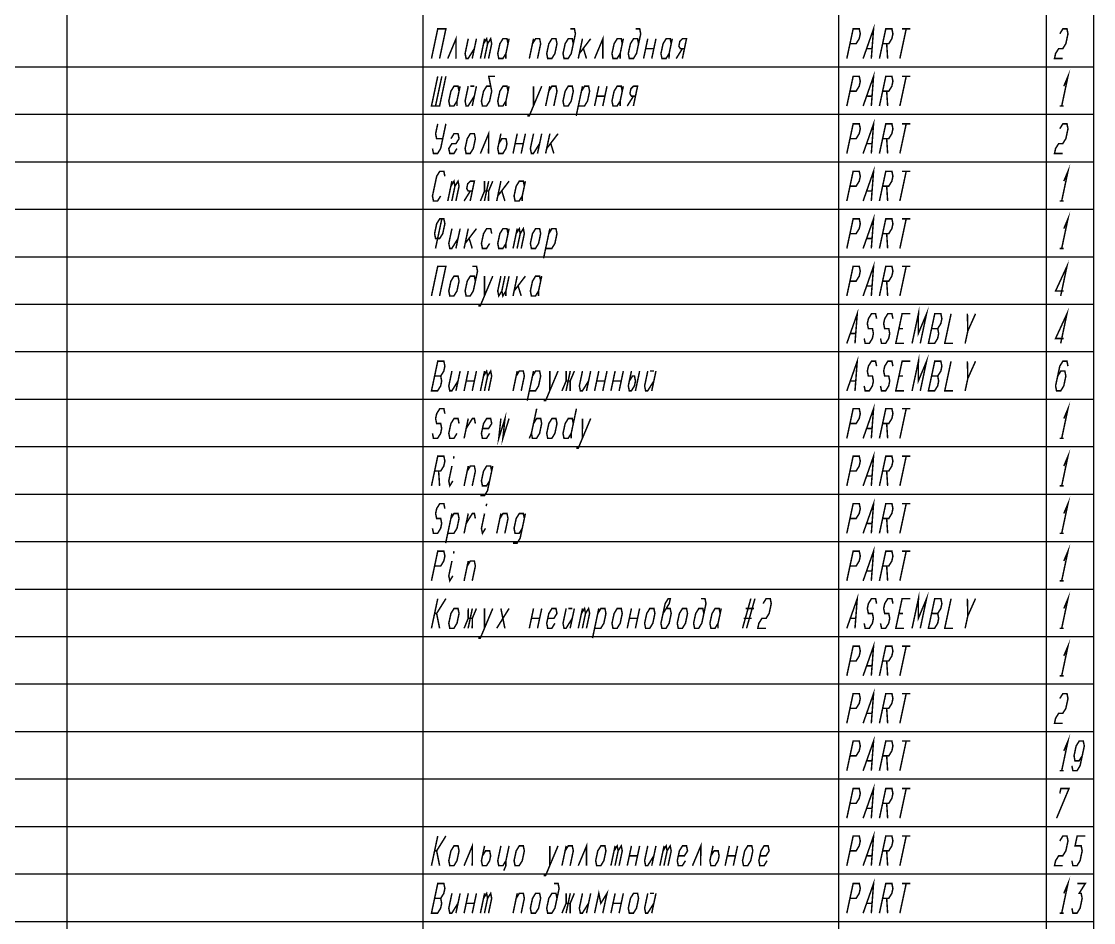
# Model space of a CAD drawing. Header units: millimetres. Extents: x -156 to 206, y -956 to 292.
# Drawn here: x 24.3 to 205, y -12.1 to 139.7 of the extents above; entities that cross this region are included whole.
import ezdxf

# ---------------------------------------------------------------- set-up
doc = ezdxf.new("R2010")
doc.units = ezdxf.units.MM
doc.header["$LTSCALE"] = 19.36
doc.layers.get('0').update_dxf_attribs({"linetype": 'CONTINUOUS'})

msp = doc.modelspace()

# ---------------------------------------------------------------- linework, layer by layer
at = {"color": 7, "linetype": 'CONTINUOUS'}
for p, q in [((92, 292), (92, -956)), ((162, 292), (162, -956)), ((197, 292), (197, -956)), ((205, 292), (205, -956)), ((32, 268), (32, -956)), ((205, 132), (-156, 132)), ((205, 124), (-156, 124)), ((205, 116), (-156, 116)), ((205, 108), (-156, 108)), ((205, 100), (-156, 100)), ((205, 92), (-156, 92)), ((205, 84), (-156, 84)), ((205, 76), (-156, 76)), ((205, 68), (-156, 68)), ((205, 60), (-156, 60)), ((205, 52), (-156, 52)), ((205, 44), (-156, 44)), ((205, 36), (-156, 36)), ((205, 28), (-156, 28)), ((205, 20), (-156, 20)), ((205, 12), (-156, 12)), ((205, 4), (-156, 4)), ((205, -4), (-156, -4)), ((205, -12), (-156, -12))]:
    msp.add_line(p, q, dxfattribs=at)
at = {"color": 2, "linetype": 'CONTINUOUS', "const_width": 0.25}
for points in [[(166.17, 133.44), (167.93, 138.44), (167.55, 133.44)], [(93.43, 133.44), (94.49, 138.44), (95.86, 138.44), (94.8, 133.44)], [(96.18, 133.44), (97.57, 136.78), (97.55, 133.44)], [(117.33, 135.94), (117.16, 136.78), (116.48, 136.78), (115.96, 135.94), (115.6, 134.28), (115.77, 133.44), (116.46, 133.44), (116.98, 134.28), (117.69, 137.61), (117.52, 138.44), (116.83, 138.44)], [(120.92, 133.44), (122.32, 136.78), (122.3, 133.44)], [(128.33, 135.94), (128.16, 136.78), (127.48, 136.78), (126.96, 135.94), (126.6, 134.28), (126.77, 133.44), (127.46, 133.44), (127.98, 134.28), (128.69, 137.61), (128.52, 138.44), (127.83, 138.44)], [(163.42, 133.44), (164.49, 138.44), (165.52, 138.44), (165.69, 137.61), (165.51, 136.78), (164.99, 135.94), (163.96, 135.94)], [(168.92, 133.44), (169.99, 138.44), (171.02, 138.44), (171.19, 137.61), (171.01, 136.78), (170.49, 135.94), (169.46, 135.94)], [(173.43, 138.44), (172.36, 133.44)], [(172.74, 138.44), (174.11, 138.44)], [(199.31, 137.61), (199.83, 138.44), (200.52, 138.44), (200.69, 137.61), (200.33, 135.94), (199.81, 135.11), (199.12, 135.11), (198.6, 134.28), (198.42, 133.44), (199.8, 133.44)], [(99.63, 136.78), (99.1, 134.28), (99.27, 133.44), (99.61, 133.44), (100.65, 135.11)], [(101.01, 136.78), (100.3, 133.44)], [(101.68, 133.44), (102.38, 136.78)], [(102.21, 135.94), (102.73, 136.78), (102.89, 135.94), (102.36, 133.44)], [(102.89, 135.94), (103.41, 136.78), (103.58, 135.94), (103.05, 133.44)], [(106.33, 135.94), (106.16, 136.78), (105.48, 136.78), (104.96, 135.94), (104.6, 134.28), (104.77, 133.44), (105.46, 133.44), (105.98, 134.28)], [(106.51, 136.78), (105.98, 134.28), (105.97, 133.44)], [(109.92, 133.44), (110.63, 136.78)], [(110.46, 135.94), (110.98, 136.78), (111.66, 136.78), (111.83, 135.94), (111.3, 133.44)], [(112.85, 134.28), (113.02, 133.44), (113.71, 133.44), (114.23, 134.28), (114.58, 135.94), (114.41, 136.78), (113.73, 136.78), (113.21, 135.94), (112.85, 134.28)], [(118.88, 136.78), (118.17, 133.44)], [(118.35, 134.28), (120.26, 136.78)], [(125.58, 135.94), (125.41, 136.78), (124.73, 136.78), (124.21, 135.94), (123.85, 134.28), (124.02, 133.44), (124.71, 133.44), (125.23, 134.28)], [(125.76, 136.78), (125.23, 134.28), (125.22, 133.44)], [(129.17, 133.44), (129.88, 136.78)], [(131.26, 136.78), (130.55, 133.44)], [(133.83, 135.94), (133.66, 136.78), (132.98, 136.78), (132.46, 135.94), (132.1, 134.28), (132.27, 133.44), (132.96, 133.44), (133.48, 134.28)], [(134.01, 136.78), (133.48, 134.28), (133.47, 133.44)], [(135.71, 133.44), (136.41, 136.78), (135.73, 136.78), (135.29, 136.36), (135.12, 135.53), (135.37, 135.11), (136.06, 135.11)], [(170.14, 135.94), (170.3, 133.44)], [(119.04, 135.11), (119.55, 133.44)], [(129.53, 135.11), (130.9, 135.11)], [(134.67, 133.44), (135.72, 135.11)], [(166.87, 135.11), (167.56, 135.11)], [(94.49, 130.44), (93.43, 125.44), (94.8, 125.44), (95.86, 130.44)], [(95.18, 130.44), (94.11, 125.44)], [(103.41, 128.78), (102.73, 128.78), (102.21, 127.94), (101.85, 126.28), (102.02, 125.44), (102.71, 125.44), (103.23, 126.28), (103.58, 127.94), (103.08, 130.44), (104.11, 130.44)], [(163.42, 125.44), (164.49, 130.44), (165.52, 130.44), (165.69, 129.61), (165.51, 128.78), (164.99, 127.94), (163.96, 127.94)], [(166.17, 125.44), (167.93, 130.44), (167.55, 125.44)], [(168.92, 125.44), (169.99, 130.44), (171.02, 130.44), (171.19, 129.61), (171.01, 128.78), (170.49, 127.94), (169.46, 127.94)], [(173.43, 130.44), (172.36, 125.44)], [(172.74, 130.44), (174.11, 130.44)], [(199.99, 128.78), (200.69, 130.44), (199.63, 125.44)], [(98.08, 127.94), (97.91, 128.78), (97.23, 128.78), (96.71, 127.94), (96.35, 126.28), (96.52, 125.44), (97.21, 125.44), (97.73, 126.28)], [(98.26, 128.78), (97.73, 126.28), (97.72, 125.44)], [(99.63, 128.78), (99.1, 126.28), (99.27, 125.44), (99.61, 125.44), (100.65, 127.11)], [(99.98, 128.78), (100.66, 128.78)], [(101.01, 128.78), (100.3, 125.44)], [(106.33, 127.94), (106.16, 128.78), (105.48, 128.78), (104.96, 127.94), (104.6, 126.28), (104.77, 125.44), (105.46, 125.44), (105.98, 126.28)], [(106.51, 128.78), (105.98, 126.28), (105.97, 125.44)], [(109.57, 123.78), (109.91, 123.78), (112.01, 128.78)], [(110.63, 128.78), (110.61, 125.44)], [(112.67, 125.44), (113.38, 128.78)], [(113.21, 127.94), (113.73, 128.78), (114.41, 128.78), (114.58, 127.94), (114.05, 125.44)], [(115.6, 126.28), (115.77, 125.44), (116.46, 125.44), (116.98, 126.28), (117.33, 127.94), (117.16, 128.78), (116.48, 128.78), (115.96, 127.94), (115.6, 126.28)], [(117.82, 123.78), (118.88, 128.78)], [(118.17, 125.44), (119.21, 125.44), (119.73, 126.28), (120.08, 127.94), (119.91, 128.78), (119.23, 128.78), (118.71, 127.94)], [(120.92, 125.44), (121.63, 128.78)], [(123.01, 128.78), (122.3, 125.44)], [(125.58, 127.94), (125.41, 128.78), (124.73, 128.78), (124.21, 127.94), (123.85, 126.28), (124.02, 125.44), (124.71, 125.44), (125.23, 126.28)], [(125.76, 128.78), (125.23, 126.28), (125.22, 125.44)], [(127.46, 125.44), (128.16, 128.78), (127.48, 128.78), (127.04, 128.36), (126.87, 127.53), (127.12, 127.11), (127.81, 127.11)], [(121.28, 127.11), (122.65, 127.11)], [(126.42, 125.44), (127.47, 127.11)], [(166.87, 127.11), (167.56, 127.11)], [(170.14, 127.94), (170.3, 125.44)], [(199.28, 125.44), (199.97, 125.44)], [(166.17, 117.44), (167.93, 122.44), (167.55, 117.44)], [(93.6, 118.28), (93.77, 117.44), (94.46, 117.44), (94.98, 118.28), (95.86, 122.44)], [(94.49, 122.44), (94.13, 120.78), (94.3, 119.94), (95.33, 119.94)], [(101.68, 117.44), (103.07, 120.78), (103.05, 117.44)], [(163.42, 117.44), (164.49, 122.44), (165.52, 122.44), (165.69, 121.61), (165.51, 120.78), (164.99, 119.94), (163.96, 119.94)], [(168.92, 117.44), (169.99, 122.44), (171.02, 122.44), (171.19, 121.61), (171.01, 120.78), (170.49, 119.94), (169.46, 119.94)], [(173.43, 122.44), (172.36, 117.44)], [(172.74, 122.44), (174.11, 122.44)], [(199.31, 121.61), (199.83, 122.44), (200.52, 122.44), (200.69, 121.61), (200.33, 119.94), (199.81, 119.11), (199.12, 119.11), (198.6, 118.28), (198.42, 117.44), (199.8, 117.44)], [(96.71, 119.94), (97.23, 120.78), (97.91, 120.78), (98.08, 119.94), (97.56, 119.11), (96.87, 119.11), (96.35, 118.28), (96.52, 117.44), (97.21, 117.44), (97.73, 118.28)], [(99.1, 118.28), (99.27, 117.44), (99.96, 117.44), (100.48, 118.28), (100.83, 119.94), (100.66, 120.78), (99.98, 120.78), (99.46, 119.94), (99.1, 118.28)], [(105.13, 120.78), (104.6, 118.28), (104.77, 117.44), (105.46, 117.44), (105.98, 118.28), (106.15, 119.11), (105.99, 119.94), (105.3, 119.94), (104.78, 119.11)], [(107.18, 117.44), (107.88, 120.78)], [(109.26, 120.78), (108.55, 117.44)], [(110.63, 120.78), (110.1, 118.28), (110.27, 117.44), (110.61, 117.44), (111.65, 119.11)], [(112.01, 120.78), (111.3, 117.44)], [(113.38, 120.78), (112.67, 117.44)], [(112.85, 118.28), (114.76, 120.78)], [(170.14, 119.94), (170.3, 117.44)], [(107.53, 119.11), (108.9, 119.11)], [(113.54, 119.11), (114.05, 117.44)], [(166.87, 119.11), (167.56, 119.11)], [(199.99, 112.78), (200.69, 114.44), (199.63, 109.44)], [(95.69, 113.61), (95.52, 114.44), (94.83, 114.44), (94.31, 113.61), (93.6, 110.28), (93.77, 109.44), (94.46, 109.44), (94.98, 110.28)], [(163.42, 109.44), (164.49, 114.44), (165.52, 114.44), (165.69, 113.61), (165.51, 112.78), (164.99, 111.94), (163.96, 111.94)], [(166.17, 109.44), (167.93, 114.44), (167.55, 109.44)], [(168.92, 109.44), (169.99, 114.44), (171.02, 114.44), (171.19, 113.61), (171.01, 112.78), (170.49, 111.94), (169.46, 111.94)], [(173.43, 114.44), (172.36, 109.44)], [(172.74, 114.44), (174.11, 114.44)], [(96.18, 109.44), (96.88, 112.78)], [(96.71, 111.94), (97.23, 112.78), (97.39, 111.94), (96.86, 109.44)], [(97.39, 111.94), (97.91, 112.78), (98.08, 111.94), (97.55, 109.44)], [(99.96, 109.44), (100.66, 112.78), (99.98, 112.78), (99.54, 112.36), (99.37, 111.53), (99.62, 111.11), (100.31, 111.11)], [(101.68, 109.44), (102.37, 111.11), (102.38, 112.78)], [(103.07, 112.78), (102.36, 109.44)], [(103.76, 112.78), (103.06, 111.11), (103.05, 109.44)], [(105.13, 112.78), (104.43, 109.44)], [(104.6, 110.28), (106.51, 112.78)], [(109.08, 111.94), (108.91, 112.78), (108.23, 112.78), (107.71, 111.94), (107.35, 110.28), (107.52, 109.44), (108.21, 109.44), (108.73, 110.28)], [(109.26, 112.78), (108.73, 110.28), (108.72, 109.44)], [(170.14, 111.94), (170.3, 109.44)], [(98.93, 109.44), (99.97, 111.11)], [(102.37, 111.11), (103.06, 111.11)], [(105.29, 111.11), (105.8, 109.44)], [(166.87, 111.11), (167.56, 111.11)], [(199.28, 109.44), (199.97, 109.44)], [(166.17, 101.44), (167.93, 106.44), (167.55, 101.44)], [(199.99, 104.78), (200.69, 106.44), (199.63, 101.44)], [(95.18, 106.44), (94.83, 106.44), (94.31, 105.61), (93.96, 103.94), (94.12, 103.11), (94.81, 103.11), (95.33, 103.94), (95.69, 105.61), (95.52, 106.44), (95.18, 106.44), (94.11, 101.44)], [(96.88, 104.78), (96.35, 102.28), (96.52, 101.44), (96.86, 101.44), (97.9, 103.11)], [(98.26, 104.78), (97.55, 101.44)], [(99.63, 104.78), (98.93, 101.44)], [(99.1, 102.28), (101.01, 104.78)], [(103.58, 103.94), (103.41, 104.78), (102.73, 104.78), (102.21, 103.94), (101.85, 102.28), (102.02, 101.44), (102.71, 101.44), (103.23, 102.28)], [(106.33, 103.94), (106.16, 104.78), (105.48, 104.78), (104.96, 103.94), (104.6, 102.28), (104.77, 101.44), (105.46, 101.44), (105.98, 102.28)], [(106.51, 104.78), (105.98, 102.28), (105.97, 101.44)], [(107.18, 101.44), (107.88, 104.78)], [(107.71, 103.94), (108.23, 104.78), (108.39, 103.94), (107.86, 101.44)], [(108.39, 103.94), (108.91, 104.78), (109.08, 103.94), (108.55, 101.44)], [(110.1, 102.28), (110.27, 101.44), (110.96, 101.44), (111.48, 102.28), (111.83, 103.94), (111.66, 104.78), (110.98, 104.78), (110.46, 103.94), (110.1, 102.28)], [(112.32, 99.78), (113.38, 104.78)], [(112.67, 101.44), (113.71, 101.44), (114.23, 102.28), (114.58, 103.94), (114.41, 104.78), (113.73, 104.78), (113.21, 103.94)], [(163.42, 101.44), (164.49, 106.44), (165.52, 106.44), (165.69, 105.61), (165.51, 104.78), (164.99, 103.94), (163.96, 103.94)], [(168.92, 101.44), (169.99, 106.44), (171.02, 106.44), (171.19, 105.61), (171.01, 104.78), (170.49, 103.94), (169.46, 103.94)], [(173.43, 106.44), (172.36, 101.44)], [(172.74, 106.44), (174.11, 106.44)], [(99.79, 103.11), (100.3, 101.44)], [(166.87, 103.11), (167.56, 103.11)], [(170.14, 103.94), (170.3, 101.44)], [(199.28, 101.44), (199.97, 101.44)], [(166.17, 93.44), (167.93, 98.44), (167.55, 93.44)], [(199.46, 93.44), (200.52, 98.44), (198.6, 94.28), (199.98, 94.28)], [(93.43, 93.44), (94.49, 98.44), (95.86, 98.44), (94.8, 93.44)], [(100.83, 95.94), (100.66, 96.78), (99.98, 96.78), (99.46, 95.94), (99.1, 94.28), (99.27, 93.44), (99.96, 93.44), (100.48, 94.28), (101.19, 97.61), (101.02, 98.44), (100.33, 98.44)], [(163.42, 93.44), (164.49, 98.44), (165.52, 98.44), (165.69, 97.61), (165.51, 96.78), (164.99, 95.94), (163.96, 95.94)], [(168.92, 93.44), (169.99, 98.44), (171.02, 98.44), (171.19, 97.61), (171.01, 96.78), (170.49, 95.94), (169.46, 95.94)], [(173.43, 98.44), (172.36, 93.44)], [(172.74, 98.44), (174.11, 98.44)], [(96.35, 94.28), (96.52, 93.44), (97.21, 93.44), (97.73, 94.28), (98.08, 95.94), (97.91, 96.78), (97.23, 96.78), (96.71, 95.94), (96.35, 94.28)], [(101.32, 91.78), (101.66, 91.78), (103.76, 96.78)], [(102.38, 96.78), (102.36, 93.44)], [(105.13, 96.78), (104.6, 94.28), (104.77, 93.44), (105.29, 94.28), (105.46, 93.44), (105.98, 94.28), (106.51, 96.78)], [(105.82, 96.78), (105.29, 94.28)], [(107.88, 96.78), (107.18, 93.44)], [(107.35, 94.28), (109.26, 96.78)], [(111.83, 95.94), (111.66, 96.78), (110.98, 96.78), (110.46, 95.94), (110.1, 94.28), (110.27, 93.44), (110.96, 93.44), (111.48, 94.28)], [(112.01, 96.78), (111.48, 94.28), (111.47, 93.44)], [(170.14, 95.94), (170.3, 93.44)], [(105.98, 94.28), (105.97, 93.44)], [(108.04, 95.11), (108.55, 93.44)], [(166.87, 95.11), (167.56, 95.11)], [(163.42, 85.44), (165.18, 90.44), (164.8, 85.44)], [(166.35, 86.28), (166.52, 85.44), (167.21, 85.44), (167.73, 86.28), (167.9, 87.11), (167.74, 87.94), (167.05, 87.94), (166.88, 88.78), (167.06, 89.61), (167.58, 90.44), (168.27, 90.44), (168.44, 89.61)], [(169.1, 86.28), (169.27, 85.44), (169.96, 85.44), (170.48, 86.28), (170.65, 87.11), (170.49, 87.94), (169.8, 87.94), (169.63, 88.78), (169.81, 89.61), (170.33, 90.44), (171.02, 90.44), (171.19, 89.61)], [(174.11, 90.44), (172.74, 90.44), (171.67, 85.44), (173.05, 85.44)], [(174.42, 85.44), (175.49, 90.44), (175.47, 87.11), (176.86, 90.44), (175.8, 85.44)], [(177.17, 85.44), (178.21, 85.44), (178.73, 86.28), (178.9, 87.11), (178.74, 87.94), (179.26, 88.78), (179.44, 89.61), (179.27, 90.44), (178.24, 90.44), (177.17, 85.44)], [(180.99, 90.44), (179.92, 85.44), (181.3, 85.44)], [(183.74, 90.44), (183.81, 87.53), (185.11, 90.44)], [(199.46, 85.44), (200.52, 90.44), (198.6, 86.28), (199.98, 86.28)], [(164.12, 87.11), (164.81, 87.11)], [(172.21, 87.94), (172.89, 87.94)], [(177.71, 87.94), (178.74, 87.94)], [(183.81, 87.53), (183.36, 85.44)], [(163.42, 77.44), (165.18, 82.44), (164.8, 77.44)], [(174.42, 77.44), (175.49, 82.44), (175.47, 79.11), (176.86, 82.44), (175.8, 77.44)], [(93.43, 77.44), (94.46, 77.44), (94.98, 78.28), (95.15, 79.11), (94.99, 79.94), (95.51, 80.78), (95.69, 81.61), (95.52, 82.44), (94.49, 82.44), (93.43, 77.44)], [(166.35, 78.28), (166.52, 77.44), (167.21, 77.44), (167.73, 78.28), (167.9, 79.11), (167.74, 79.94), (167.05, 79.94), (166.88, 80.78), (167.06, 81.61), (167.58, 82.44), (168.27, 82.44), (168.44, 81.61)], [(169.1, 78.28), (169.27, 77.44), (169.96, 77.44), (170.48, 78.28), (170.65, 79.11), (170.49, 79.94), (169.8, 79.94), (169.63, 80.78), (169.81, 81.61), (170.33, 82.44), (171.02, 82.44), (171.19, 81.61)], [(174.11, 82.44), (172.74, 82.44), (171.67, 77.44), (173.05, 77.44)], [(177.17, 77.44), (178.21, 77.44), (178.73, 78.28), (178.9, 79.11), (178.74, 79.94), (179.26, 80.78), (179.44, 81.61), (179.27, 82.44), (178.24, 82.44), (177.17, 77.44)], [(180.99, 82.44), (179.92, 77.44), (181.3, 77.44)], [(183.74, 82.44), (183.81, 79.53), (185.11, 82.44)], [(200.69, 81.61), (200.52, 82.44), (199.83, 82.44), (199.31, 81.61), (198.6, 78.28), (198.77, 77.44), (199.46, 77.44), (199.98, 78.28), (200.33, 79.94), (200.16, 80.78), (199.48, 80.78), (198.96, 79.94)], [(93.96, 79.94), (94.99, 79.94)], [(96.88, 80.78), (96.35, 78.28), (96.52, 77.44), (96.86, 77.44), (97.9, 79.11)], [(98.26, 80.78), (97.55, 77.44)], [(98.93, 77.44), (99.63, 80.78)], [(101.01, 80.78), (100.3, 77.44)], [(101.68, 77.44), (102.38, 80.78)], [(102.21, 79.94), (102.73, 80.78), (102.89, 79.94), (102.36, 77.44)], [(102.89, 79.94), (103.41, 80.78), (103.58, 79.94), (103.05, 77.44)], [(107.18, 77.44), (107.88, 80.78)], [(107.71, 79.94), (108.23, 80.78), (108.91, 80.78), (109.08, 79.94), (108.55, 77.44)], [(109.57, 75.78), (110.63, 80.78)], [(109.92, 77.44), (110.96, 77.44), (111.48, 78.28), (111.83, 79.94), (111.66, 80.78), (110.98, 80.78), (110.46, 79.94)], [(112.32, 75.78), (112.66, 75.78), (114.76, 80.78)], [(113.38, 80.78), (113.36, 77.44)], [(115.42, 77.44), (116.12, 79.11), (116.13, 80.78)], [(116.82, 80.78), (116.11, 77.44)], [(117.51, 80.78), (116.81, 79.11), (116.8, 77.44)], [(118.88, 80.78), (118.35, 78.28), (118.52, 77.44), (118.86, 77.44), (119.9, 79.11)], [(120.26, 80.78), (119.55, 77.44)], [(120.92, 77.44), (121.63, 80.78)], [(123.01, 80.78), (122.3, 77.44)], [(123.67, 77.44), (124.38, 80.78)], [(125.76, 80.78), (125.05, 77.44)], [(127.13, 80.78), (126.6, 78.28), (126.77, 77.44), (127.11, 77.44), (127.63, 78.28), (127.81, 79.11), (127.64, 79.94), (127.3, 79.94), (126.78, 79.11)], [(128.51, 80.78), (127.8, 77.44)], [(129.88, 80.78), (129.35, 78.28), (129.52, 77.44), (129.86, 77.44), (130.9, 79.11)], [(130.23, 80.78), (130.91, 80.78)], [(131.26, 80.78), (130.55, 77.44)], [(172.21, 79.94), (172.89, 79.94)], [(177.71, 79.94), (178.74, 79.94)], [(183.81, 79.53), (183.36, 77.44)], [(99.28, 79.11), (100.65, 79.11)], [(116.12, 79.11), (116.81, 79.11)], [(121.28, 79.11), (122.65, 79.11)], [(124.03, 79.11), (125.4, 79.11)], [(164.12, 79.11), (164.81, 79.11)], [(93.6, 70.28), (93.77, 69.44), (94.46, 69.44), (94.98, 70.28), (95.15, 71.11), (94.99, 71.94), (94.3, 71.94), (94.13, 72.78), (94.31, 73.61), (94.83, 74.44), (95.52, 74.44), (95.69, 73.61)], [(109.92, 69.44), (110.27, 70.28), (111.16, 74.44)], [(117.86, 74.44), (116.98, 70.28), (116.97, 69.44)], [(163.42, 69.44), (164.49, 74.44), (165.52, 74.44), (165.69, 73.61), (165.51, 72.78), (164.99, 71.94), (163.96, 71.94)], [(166.17, 69.44), (167.93, 74.44), (167.55, 69.44)], [(168.92, 69.44), (169.99, 74.44), (171.02, 74.44), (171.19, 73.61), (171.01, 72.78), (170.49, 71.94), (169.46, 71.94)], [(173.43, 74.44), (172.36, 69.44)], [(172.74, 74.44), (174.11, 74.44)], [(199.99, 72.78), (200.69, 74.44), (199.63, 69.44)], [(98.08, 71.94), (97.91, 72.78), (97.23, 72.78), (96.71, 71.94), (96.35, 70.28), (96.52, 69.44), (97.21, 69.44), (97.73, 70.28)], [(98.93, 69.44), (99.63, 72.78)], [(99.28, 71.11), (100.32, 72.78), (100.66, 72.78), (100.83, 71.94)], [(102.03, 71.11), (103.06, 71.11), (103.58, 71.94), (103.41, 72.78), (102.73, 72.78), (102.21, 71.94), (101.85, 70.28), (102.02, 69.44), (102.71, 69.44), (103.23, 70.28)], [(105.13, 72.78), (104.77, 69.44), (105.82, 72.78), (105.46, 69.44), (106.51, 72.78)], [(110.27, 70.28), (110.44, 69.44), (111.13, 69.44), (111.65, 70.28), (112, 71.94), (111.84, 72.78), (111.15, 72.78), (110.63, 71.94)], [(112.85, 70.28), (113.02, 69.44), (113.71, 69.44), (114.23, 70.28), (114.58, 71.94), (114.41, 72.78), (113.73, 72.78), (113.21, 71.94), (112.85, 70.28)], [(117.33, 71.94), (117.16, 72.78), (116.48, 72.78), (115.96, 71.94), (115.6, 70.28), (115.77, 69.44), (116.46, 69.44), (116.98, 70.28)], [(117.82, 67.78), (118.16, 67.78), (120.26, 72.78)], [(118.88, 72.78), (118.86, 69.44)], [(166.87, 71.11), (167.56, 71.11)], [(170.14, 71.94), (170.3, 69.44)], [(199.28, 69.44), (199.97, 69.44)], [(166.17, 61.44), (167.93, 66.44), (167.55, 61.44)], [(199.99, 64.78), (200.69, 66.44), (199.63, 61.44)], [(93.43, 61.44), (94.49, 66.44), (95.52, 66.44), (95.69, 65.61), (95.51, 64.78), (94.99, 63.94), (93.96, 63.94)], [(97.24, 66.44), (97.15, 66.03)], [(163.42, 61.44), (164.49, 66.44), (165.52, 66.44), (165.69, 65.61), (165.51, 64.78), (164.99, 63.94), (163.96, 63.94)], [(168.92, 61.44), (169.99, 66.44), (171.02, 66.44), (171.19, 65.61), (171.01, 64.78), (170.49, 63.94), (169.46, 63.94)], [(173.43, 66.44), (172.36, 61.44)], [(172.74, 66.44), (174.11, 66.44)], [(94.64, 63.94), (94.8, 61.44)], [(96.88, 64.78), (96.35, 62.28), (96.52, 61.44), (97.04, 62.28)], [(98.93, 61.44), (99.63, 64.78)], [(99.46, 63.94), (99.98, 64.78), (100.66, 64.78), (100.83, 63.94), (100.3, 61.44)], [(103.76, 64.78), (102.87, 60.61), (102.35, 59.78), (101.66, 59.78)], [(103.58, 63.94), (103.41, 64.78), (102.73, 64.78), (102.21, 63.94), (101.85, 62.28), (102.02, 61.44), (102.71, 61.44), (103.23, 62.28)], [(166.87, 63.11), (167.56, 63.11)], [(170.14, 63.94), (170.3, 61.44)], [(199.28, 61.44), (199.97, 61.44)], [(199.99, 56.78), (200.69, 58.44), (199.63, 53.44)], [(93.6, 54.28), (93.77, 53.44), (94.46, 53.44), (94.98, 54.28), (95.15, 55.11), (94.99, 55.94), (94.3, 55.94), (94.13, 56.78), (94.31, 57.61), (94.83, 58.44), (95.52, 58.44), (95.69, 57.61)], [(102.74, 58.44), (102.65, 58.03)], [(163.42, 53.44), (164.49, 58.44), (165.52, 58.44), (165.69, 57.61), (165.51, 56.78), (164.99, 55.94), (163.96, 55.94)], [(166.17, 53.44), (167.93, 58.44), (167.55, 53.44)], [(168.92, 53.44), (169.99, 58.44), (171.02, 58.44), (171.19, 57.61), (171.01, 56.78), (170.49, 55.94), (169.46, 55.94)], [(173.43, 58.44), (172.36, 53.44)], [(172.74, 58.44), (174.11, 58.44)], [(95.82, 51.78), (96.88, 56.78)], [(96.18, 53.44), (97.21, 53.44), (97.73, 54.28), (98.08, 55.94), (97.91, 56.78), (97.23, 56.78), (96.71, 55.94)], [(98.93, 53.44), (99.63, 56.78)], [(99.28, 55.11), (100.32, 56.78), (100.66, 56.78), (100.83, 55.94)], [(102.38, 56.78), (101.85, 54.28), (102.02, 53.44), (102.54, 54.28)], [(104.43, 53.44), (105.13, 56.78)], [(104.96, 55.94), (105.48, 56.78), (106.16, 56.78), (106.33, 55.94), (105.8, 53.44)], [(109.26, 56.78), (108.37, 52.61), (107.85, 51.78), (107.16, 51.78)], [(109.08, 55.94), (108.91, 56.78), (108.23, 56.78), (107.71, 55.94), (107.35, 54.28), (107.52, 53.44), (108.21, 53.44), (108.73, 54.28)], [(170.14, 55.94), (170.3, 53.44)], [(166.87, 55.11), (167.56, 55.11)], [(199.28, 53.44), (199.97, 53.44)], [(166.17, 45.44), (167.93, 50.44), (167.55, 45.44)], [(199.99, 48.78), (200.69, 50.44), (199.63, 45.44)], [(93.43, 45.44), (94.49, 50.44), (95.52, 50.44), (95.69, 49.61), (95.51, 48.78), (94.99, 47.94), (93.96, 47.94)], [(96.88, 48.78), (96.35, 46.28), (96.52, 45.44), (97.04, 46.28)], [(97.24, 50.44), (97.15, 50.03)], [(98.93, 45.44), (99.63, 48.78)], [(99.46, 47.94), (99.98, 48.78), (100.66, 48.78), (100.83, 47.94), (100.3, 45.44)], [(163.42, 45.44), (164.49, 50.44), (165.52, 50.44), (165.69, 49.61), (165.51, 48.78), (164.99, 47.94), (163.96, 47.94)], [(168.92, 45.44), (169.99, 50.44), (171.02, 50.44), (171.19, 49.61), (171.01, 48.78), (170.49, 47.94), (169.46, 47.94)], [(173.43, 50.44), (172.36, 45.44)], [(172.74, 50.44), (174.11, 50.44)], [(166.87, 47.11), (167.56, 47.11)], [(170.14, 47.94), (170.3, 45.44)], [(199.28, 45.44), (199.97, 45.44)], [(163.42, 37.44), (165.18, 42.44), (164.8, 37.44)], [(174.42, 37.44), (175.49, 42.44), (175.47, 39.11), (176.86, 42.44), (175.8, 37.44)], [(199.99, 40.78), (200.69, 42.44), (199.63, 37.44)], [(93.43, 37.44), (94.49, 42.44)], [(93.96, 39.94), (94.3, 39.94), (95.86, 42.44)], [(132.46, 39.94), (133.5, 41.61), (133.68, 42.44), (133.33, 42.44), (132.81, 41.61), (132.1, 38.28), (132.27, 37.44), (132.96, 37.44), (133.48, 38.28), (133.83, 39.94), (133.66, 40.78), (132.98, 40.78)], [(139.33, 39.94), (139.16, 40.78), (138.48, 40.78), (137.96, 39.94), (137.6, 38.28), (137.77, 37.44), (138.46, 37.44), (138.98, 38.28), (139.69, 41.61), (139.52, 42.44), (138.83, 42.44)], [(145.85, 37.44), (147.25, 42.44)], [(146.53, 37.44), (147.94, 42.44)], [(149.31, 41.61), (149.83, 42.44), (150.52, 42.44), (150.69, 41.61), (150.33, 39.94), (149.81, 39.11), (149.12, 39.11), (148.6, 38.28), (148.42, 37.44), (149.8, 37.44)], [(166.35, 38.28), (166.52, 37.44), (167.21, 37.44), (167.73, 38.28), (167.9, 39.11), (167.74, 39.94), (167.05, 39.94), (166.88, 40.78), (167.06, 41.61), (167.58, 42.44), (168.27, 42.44), (168.44, 41.61)], [(169.1, 38.28), (169.27, 37.44), (169.96, 37.44), (170.48, 38.28), (170.65, 39.11), (170.49, 39.94), (169.8, 39.94), (169.63, 40.78), (169.81, 41.61), (170.33, 42.44), (171.02, 42.44), (171.19, 41.61)], [(174.11, 42.44), (172.74, 42.44), (171.67, 37.44), (173.05, 37.44)], [(177.17, 37.44), (178.21, 37.44), (178.73, 38.28), (178.9, 39.11), (178.74, 39.94), (179.26, 40.78), (179.44, 41.61), (179.27, 42.44), (178.24, 42.44), (177.17, 37.44)], [(180.99, 42.44), (179.92, 37.44), (181.3, 37.44)], [(183.74, 42.44), (183.81, 39.53), (185.11, 42.44)], [(94.8, 37.44), (94.3, 39.94)], [(96.35, 38.28), (96.52, 37.44), (97.21, 37.44), (97.73, 38.28), (98.08, 39.94), (97.91, 40.78), (97.23, 40.78), (96.71, 39.94), (96.35, 38.28)], [(98.93, 37.44), (99.62, 39.11), (99.63, 40.78)], [(100.32, 40.78), (99.61, 37.44)], [(101.01, 40.78), (100.31, 39.11), (100.3, 37.44)], [(101.32, 35.78), (101.66, 35.78), (103.76, 40.78)], [(102.38, 40.78), (102.36, 37.44)], [(104.43, 37.44), (106.51, 40.78)], [(105.13, 40.78), (105.8, 37.44)], [(109.92, 37.44), (110.63, 40.78)], [(112.01, 40.78), (111.3, 37.44)], [(113.03, 39.11), (114.06, 39.11), (114.58, 39.94), (114.41, 40.78), (113.73, 40.78), (113.21, 39.94), (112.85, 38.28), (113.02, 37.44), (113.71, 37.44), (114.23, 38.28)], [(116.13, 40.78), (115.6, 38.28), (115.77, 37.44), (116.11, 37.44), (117.15, 39.11)], [(116.48, 40.78), (117.16, 40.78)], [(117.51, 40.78), (116.8, 37.44)], [(118.17, 37.44), (118.88, 40.78)], [(118.71, 39.94), (119.23, 40.78), (119.39, 39.94), (118.86, 37.44)], [(119.39, 39.94), (119.91, 40.78), (120.08, 39.94), (119.55, 37.44)], [(120.57, 35.78), (121.63, 40.78)], [(120.92, 37.44), (121.96, 37.44), (122.48, 38.28), (122.83, 39.94), (122.66, 40.78), (121.98, 40.78), (121.46, 39.94)], [(123.85, 38.28), (124.02, 37.44), (124.71, 37.44), (125.23, 38.28), (125.58, 39.94), (125.41, 40.78), (124.73, 40.78), (124.21, 39.94), (123.85, 38.28)], [(126.42, 37.44), (127.13, 40.78)], [(128.51, 40.78), (127.8, 37.44)], [(129.35, 38.28), (129.52, 37.44), (130.21, 37.44), (130.73, 38.28), (131.08, 39.94), (130.91, 40.78), (130.23, 40.78), (129.71, 39.94), (129.35, 38.28)], [(134.85, 38.28), (135.02, 37.44), (135.71, 37.44), (136.23, 38.28), (136.58, 39.94), (136.41, 40.78), (135.73, 40.78), (135.21, 39.94), (134.85, 38.28)], [(142.08, 39.94), (141.91, 40.78), (141.23, 40.78), (140.71, 39.94), (140.35, 38.28), (140.52, 37.44), (141.21, 37.44), (141.73, 38.28)], [(142.26, 40.78), (141.73, 38.28), (141.72, 37.44)], [(146.38, 40.78), (147.76, 40.78)], [(172.21, 39.94), (172.89, 39.94)], [(177.71, 39.94), (178.74, 39.94)], [(99.62, 39.11), (100.31, 39.11)], [(110.28, 39.11), (111.65, 39.11)], [(126.78, 39.11), (128.15, 39.11)], [(146.03, 39.11), (147.4, 39.11)], [(164.12, 39.11), (164.81, 39.11)], [(183.81, 39.53), (183.36, 37.44)], [(199.28, 37.44), (199.97, 37.44)], [(163.42, 29.44), (164.49, 34.44), (165.52, 34.44), (165.69, 33.61), (165.51, 32.78), (164.99, 31.94), (163.96, 31.94)], [(166.17, 29.44), (167.93, 34.44), (167.55, 29.44)], [(168.92, 29.44), (169.99, 34.44), (171.02, 34.44), (171.19, 33.61), (171.01, 32.78), (170.49, 31.94), (169.46, 31.94)], [(173.43, 34.44), (172.36, 29.44)], [(172.74, 34.44), (174.11, 34.44)], [(199.99, 32.78), (200.69, 34.44), (199.63, 29.44)], [(166.87, 31.11), (167.56, 31.11)], [(170.14, 31.94), (170.3, 29.44)], [(199.28, 29.44), (199.97, 29.44)], [(166.17, 21.44), (167.93, 26.44), (167.55, 21.44)], [(163.42, 21.44), (164.49, 26.44), (165.52, 26.44), (165.69, 25.61), (165.51, 24.78), (164.99, 23.94), (163.96, 23.94)], [(168.92, 21.44), (169.99, 26.44), (171.02, 26.44), (171.19, 25.61), (171.01, 24.78), (170.49, 23.94), (169.46, 23.94)], [(173.43, 26.44), (172.36, 21.44)], [(172.74, 26.44), (174.11, 26.44)], [(199.31, 25.61), (199.83, 26.44), (200.52, 26.44), (200.69, 25.61), (200.33, 23.94), (199.81, 23.11), (199.12, 23.11), (198.6, 22.28), (198.42, 21.44), (199.8, 21.44)], [(170.14, 23.94), (170.3, 21.44)], [(166.87, 23.11), (167.56, 23.11)], [(163.42, 13.44), (164.49, 18.44), (165.52, 18.44), (165.69, 17.61), (165.51, 16.78), (164.99, 15.94), (163.96, 15.94)], [(166.17, 13.44), (167.93, 18.44), (167.55, 13.44)], [(168.92, 13.44), (169.99, 18.44), (171.02, 18.44), (171.19, 17.61), (171.01, 16.78), (170.49, 15.94), (169.46, 15.94)], [(173.43, 18.44), (172.36, 13.44)], [(172.74, 18.44), (174.11, 18.44)], [(199.99, 16.78), (200.69, 18.44), (199.63, 13.44)], [(201.35, 14.28), (201.52, 13.44), (202.21, 13.44), (202.73, 14.28), (203.44, 17.61), (203.27, 18.44), (202.58, 18.44), (202.06, 17.61), (201.71, 15.94), (201.87, 15.11), (202.56, 15.11), (203.08, 15.94)], [(166.87, 15.11), (167.56, 15.11)], [(170.14, 15.94), (170.3, 13.44)], [(199.28, 13.44), (199.97, 13.44)], [(166.17, 5.44), (167.93, 10.44), (167.55, 5.44)], [(163.42, 5.44), (164.49, 10.44), (165.52, 10.44), (165.69, 9.61), (165.51, 8.78), (164.99, 7.94), (163.96, 7.94)], [(168.92, 5.44), (169.99, 10.44), (171.02, 10.44), (171.19, 9.61), (171.01, 8.78), (170.49, 7.94), (169.46, 7.94)], [(173.43, 10.44), (172.36, 5.44)], [(172.74, 10.44), (174.11, 10.44)], [(198.77, 5.44), (200.86, 10.44), (199.49, 10.44), (199.31, 9.61)], [(166.87, 7.11), (167.56, 7.11)], [(170.14, 7.94), (170.3, 5.44)], [(93.43, -2.56), (94.49, 2.44)], [(93.96, -0.06), (94.3, -0.06), (95.86, 2.44)], [(163.42, -2.56), (164.49, 2.44), (165.52, 2.44), (165.69, 1.61), (165.51, 0.78), (164.99, -0.06), (163.96, -0.06)], [(166.17, -2.56), (167.93, 2.44), (167.55, -2.56)], [(168.92, -2.56), (169.99, 2.44), (171.02, 2.44), (171.19, 1.61), (171.01, 0.78), (170.49, -0.06), (169.46, -0.06)], [(173.43, 2.44), (172.36, -2.56)], [(172.74, 2.44), (174.11, 2.44)], [(199.31, 1.61), (199.83, 2.44), (200.52, 2.44), (200.69, 1.61), (200.33, -0.06), (199.81, -0.89), (199.12, -0.89), (198.6, -1.72), (198.42, -2.56), (199.8, -2.56)], [(201.35, -1.72), (201.52, -2.56), (202.21, -2.56), (202.73, -1.72), (203.08, -0.06), (202.91, 0.78), (201.88, 0.78), (202.24, 2.44), (203.61, 2.44)], [(94.8, -2.56), (94.3, -0.06)], [(96.35, -1.72), (96.52, -2.56), (97.21, -2.56), (97.73, -1.72), (98.08, -0.06), (97.91, 0.78), (97.23, 0.78), (96.71, -0.06), (96.35, -1.72)], [(98.93, -2.56), (100.32, 0.78), (100.3, -2.56)], [(102.38, 0.78), (101.85, -1.72), (102.02, -2.56), (102.71, -2.56), (103.23, -1.72), (103.4, -0.89), (103.24, -0.06), (102.55, -0.06), (102.03, -0.89)], [(105.13, 0.78), (104.6, -1.72), (104.77, -2.56), (105.46, -2.56), (105.98, -1.72), (105.97, -2.56), (105.62, -3.39)], [(106.51, 0.78), (105.98, -1.72)], [(107.35, -1.72), (107.52, -2.56), (108.21, -2.56), (108.73, -1.72), (109.08, -0.06), (108.91, 0.78), (108.23, 0.78), (107.71, -0.06), (107.35, -1.72)], [(112.32, -4.22), (112.66, -4.22), (114.76, 0.78)], [(113.38, 0.78), (113.36, -2.56)], [(115.42, -2.56), (116.13, 0.78)], [(115.96, -0.06), (116.48, 0.78), (117.16, 0.78), (117.33, -0.06), (116.8, -2.56)], [(118.17, -2.56), (119.57, 0.78), (119.55, -2.56)], [(121.1, -1.72), (121.27, -2.56), (121.96, -2.56), (122.48, -1.72), (122.83, -0.06), (122.66, 0.78), (121.98, 0.78), (121.46, -0.06), (121.1, -1.72)], [(123.67, -2.56), (124.38, 0.78)], [(124.21, -0.06), (124.73, 0.78), (124.89, -0.06), (124.36, -2.56)], [(124.89, -0.06), (125.41, 0.78), (125.58, -0.06), (125.05, -2.56)], [(126.42, -2.56), (127.13, 0.78)], [(128.51, 0.78), (127.8, -2.56)], [(129.88, 0.78), (129.35, -1.72), (129.52, -2.56), (129.86, -2.56), (130.9, -0.89)], [(131.26, 0.78), (130.55, -2.56)], [(131.92, -2.56), (132.63, 0.78)], [(132.46, -0.06), (132.98, 0.78), (133.14, -0.06), (132.61, -2.56)], [(133.14, -0.06), (133.66, 0.78), (133.83, -0.06), (133.3, -2.56)], [(135.03, -0.89), (136.06, -0.89), (136.58, -0.06), (136.41, 0.78), (135.73, 0.78), (135.21, -0.06), (134.85, -1.72), (135.02, -2.56), (135.71, -2.56), (136.23, -1.72)], [(137.42, -2.56), (138.82, 0.78), (138.8, -2.56)], [(140.88, 0.78), (140.35, -1.72), (140.52, -2.56), (141.21, -2.56), (141.73, -1.72), (141.9, -0.89), (141.74, -0.06), (141.05, -0.06), (140.53, -0.89)], [(142.92, -2.56), (143.63, 0.78)], [(145.01, 0.78), (144.3, -2.56)], [(145.85, -1.72), (146.02, -2.56), (146.71, -2.56), (147.23, -1.72), (147.58, -0.06), (147.41, 0.78), (146.73, 0.78), (146.21, -0.06), (145.85, -1.72)], [(148.78, -0.89), (149.81, -0.89), (150.33, -0.06), (150.16, 0.78), (149.48, 0.78), (148.96, -0.06), (148.6, -1.72), (148.77, -2.56), (149.46, -2.56), (149.98, -1.72)], [(170.14, -0.06), (170.3, -2.56)], [(126.78, -0.89), (128.15, -0.89)], [(143.28, -0.89), (144.65, -0.89)], [(166.87, -0.89), (167.56, -0.89)], [(166.17, -10.56), (167.93, -5.56), (167.55, -10.56)], [(199.99, -7.22), (200.69, -5.56), (199.63, -10.56)], [(93.43, -10.56), (94.46, -10.56), (94.98, -9.72), (95.15, -8.89), (94.99, -8.06), (95.51, -7.22), (95.69, -6.39), (95.52, -5.56), (94.49, -5.56), (93.43, -10.56)], [(96.88, -7.22), (96.35, -9.72), (96.52, -10.56), (96.86, -10.56), (97.9, -8.89)], [(98.26, -7.22), (97.55, -10.56)], [(98.93, -10.56), (99.63, -7.22)], [(101.01, -7.22), (100.3, -10.56)], [(101.68, -10.56), (102.38, -7.22)], [(102.21, -8.06), (102.73, -7.22), (102.89, -8.06), (102.36, -10.56)], [(102.89, -8.06), (103.41, -7.22), (103.58, -8.06), (103.05, -10.56)], [(107.18, -10.56), (107.88, -7.22)], [(107.71, -8.06), (108.23, -7.22), (108.91, -7.22), (109.08, -8.06), (108.55, -10.56)], [(110.1, -9.72), (110.27, -10.56), (110.96, -10.56), (111.48, -9.72), (111.83, -8.06), (111.66, -7.22), (110.98, -7.22), (110.46, -8.06), (110.1, -9.72)], [(114.58, -8.06), (114.41, -7.22), (113.73, -7.22), (113.21, -8.06), (112.85, -9.72), (113.02, -10.56), (113.71, -10.56), (114.23, -9.72), (114.94, -6.39), (114.77, -5.56), (114.08, -5.56)], [(115.42, -10.56), (116.12, -8.89), (116.13, -7.22)], [(116.82, -7.22), (116.11, -10.56)], [(117.51, -7.22), (116.81, -8.89), (116.8, -10.56)], [(118.88, -7.22), (118.35, -9.72), (118.52, -10.56), (118.86, -10.56), (119.9, -8.89)], [(120.26, -7.22), (119.55, -10.56)], [(120.92, -10.56), (121.63, -7.22), (121.97, -8.89), (123.01, -7.22), (122.3, -10.56)], [(123.67, -10.56), (124.38, -7.22)], [(125.76, -7.22), (125.05, -10.56)], [(126.6, -9.72), (126.77, -10.56), (127.46, -10.56), (127.98, -9.72), (128.33, -8.06), (128.16, -7.22), (127.48, -7.22), (126.96, -8.06), (126.6, -9.72)], [(129.88, -7.22), (129.35, -9.72), (129.52, -10.56), (129.86, -10.56), (130.9, -8.89)], [(130.23, -7.22), (130.91, -7.22)], [(131.26, -7.22), (130.55, -10.56)], [(163.42, -10.56), (164.49, -5.56), (165.52, -5.56), (165.69, -6.39), (165.51, -7.22), (164.99, -8.06), (163.96, -8.06)], [(168.92, -10.56), (169.99, -5.56), (171.02, -5.56), (171.19, -6.39), (171.01, -7.22), (170.49, -8.06), (169.46, -8.06)], [(173.43, -5.56), (172.36, -10.56)], [(172.74, -5.56), (174.11, -5.56)], [(202.24, -5.56), (203.61, -5.56), (202.57, -7.22), (202.91, -7.22), (203.08, -8.06), (202.73, -9.72), (202.21, -10.56), (201.52, -10.56), (201.35, -9.72)], [(93.96, -8.06), (94.99, -8.06)], [(99.28, -8.89), (100.65, -8.89)], [(116.12, -8.89), (116.81, -8.89)], [(124.03, -8.89), (125.4, -8.89)], [(166.87, -8.89), (167.56, -8.89)], [(170.14, -8.06), (170.3, -10.56)], [(199.28, -10.56), (199.97, -10.56)]]:
    msp.add_lwpolyline(points, dxfattribs=at)

doc.saveas('drawing.dxf')
